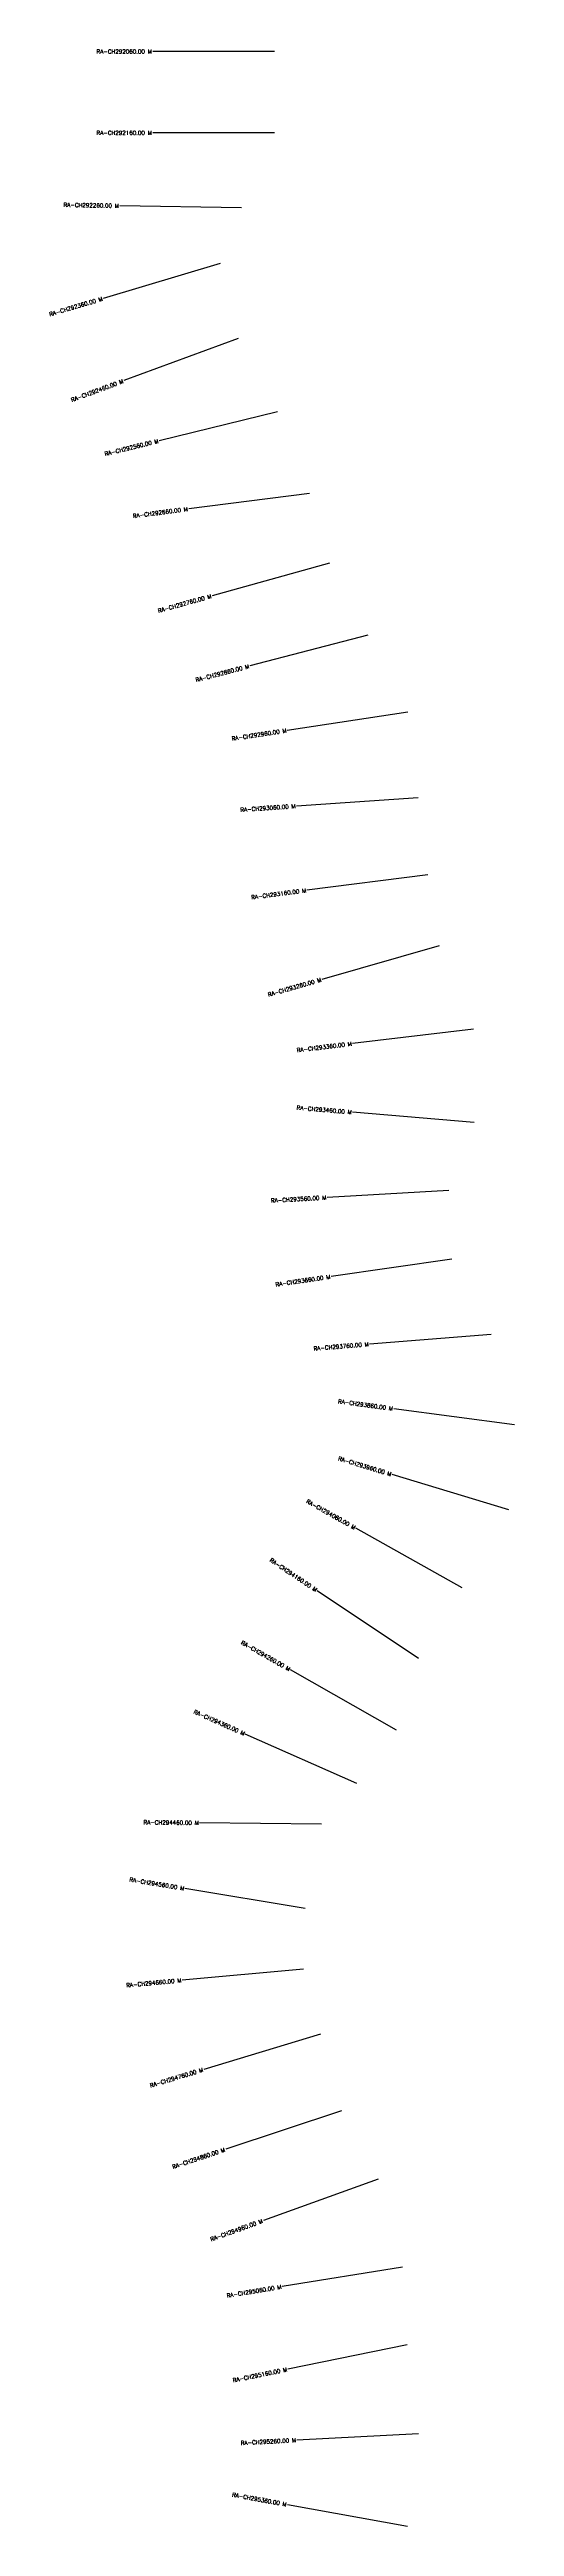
# Model space of a CAD drawing. Header units: metres. Extents: x 282038 to 285797, y 2017416 to 2020462.
# Drawn here: x 282038 to 282610, y 2017416 to 2020462 of the extents above; entities that cross this region are included whole.
import ezdxf
from ezdxf.enums import TextEntityAlignment as Align

# ---------------------------------------------------------------- set-up
doc = ezdxf.new("R2010")
doc.units = ezdxf.units.M
doc.header["$MEASUREMENT"] = 0
doc.layers.add('CS', color=134, linetype='Continuous')
doc.layers.add('CSMark', color=6, linetype='Continuous')
doc.styles.get("Standard").update_dxf_attribs({"font": 'simplex.shx'})

msp = doc.modelspace()

# ---------------------------------------------------------------- linework, layer by layer
at = {"layer": 'CS'}
for p, q in [((282314.5, 2020459.9), (282164.5, 2020459.9)), ((282314.5, 2020359.9), (282164.5, 2020359.9)), ((282274, 2020267.6), (282124, 2020270.2)), ((282247.4, 2020199.2), (282103.7, 2020156.2)), ((282269.8, 2020107.1), (282129.1, 2020055.1)), ((282318.3, 2020016.8), (282172.6, 2019981.2)), ((282357.6, 2019916.3), (282208.8, 2019897.3)), ((282382.2, 2019830.5), (282237.7, 2019790.4)), ((282429.3, 2019742), (282284.2, 2019704.2)), ((282478.6, 2019647.3), (282330.2, 2019624.9)), ((282491.1, 2019542), (282341.4, 2019531.8)), ((282503.2, 2019447.2), (282354.4, 2019428.2)), ((282517.1, 2019359.7), (282372.8, 2019318.6)), ((282559.5, 2019257.2), (282410.6, 2019239.6)), ((282560.1, 2019142.6), (282410.6, 2019155.1)), ((282528.9, 2019058.8), (282379.2, 2019050.4)), ((282532.6, 2018974.3), (282384.2, 2018953)), ((282581, 2018882), (282431.5, 2018870)), ((282609.8, 2018770.5), (282461.2, 2018790.5)), ((282602.8, 2018666.1), (282459.2, 2018709.5)), ((282545.3, 2018570), (282414.4, 2018643.4)), ((282491.6, 2018483.2), (282366.9, 2018566.5)), ((282464.6, 2018395.2), (282334.1, 2018469.2)), ((282415.7, 2018329.5), (282278.5, 2018390.2)), ((282372.3, 2018279.6), (282222.3, 2018281.1)), ((282352.2, 2018175.9), (282204.2, 2018200.2)), ((282350.3, 2018101.2), (282200.9, 2018087.5)), ((282370.9, 2018021.2), (282227.3, 2017977.8)), ((282396.7, 2017926.9), (282254.4, 2017879.5)), ((282441.9, 2017842.7), (282300.8, 2017791.9)), ((282471.9, 2017734.7), (282323.9, 2017710.6)), ((282477.8, 2017639), (282330.8, 2017609)), ((282491.8, 2017529.6), (282342, 2017521.8)), ((282478, 2017415.6), (282330.4, 2017442.4))]:
    msp.add_line(p, q, dxfattribs=at)

# ---------------------------------------------------------------- texts
at = {"layer": 'CSMark'}
for s, p in [('RA-CH292060.00 M', (282163.5, 2020459.9)), ('RA-CH292160.00 M', (282163.5, 2020359.9))]:
    msp.add_text(s, height=5, dxfattribs=at).set_placement(p, align=Align.MIDDLE_RIGHT)
for s, rotation, p in [('RA-CH292260.00 M', 359.0362, (282123, 2020270.2)), ('RA-CH292360.00 M', 16.6315, (282102.7, 2020156)), ('RA-CH292460.00 M', 20.2858, (282128.2, 2020054.7)), ('RA-CH292560.00 M', 13.7207, (282171.6, 2019981)), ('RA-CH292660.00 M', 7.2807, (282207.8, 2019897.2)), ('RA-CH292760.00 M', 15.5392, (282236.7, 2019790.1)), ('RA-CH292860.00 M', 14.5984, (282283.2, 2019703.9)), ('RA-CH292960.00 M', 8.5672, (282329.2, 2019624.8)), ('RA-CH293060.00 M', 3.8709, (282340.4, 2019531.8)), ('RA-CH293160.00 M', 7.27, (282353.4, 2019428.1)), ('RA-CH293260.00 M', 15.8871, (282371.9, 2019318.3)), ('RA-CH293360.00 M', 6.7543, (282409.6, 2019239.5)), ('RA-CH293460.00 M', 355.2175, (282409.6, 2019155.2)), ('RA-CH293560.00 M', 3.2316, (282378.2, 2019050.3)), ('RA-CH293660.00 M', 8.1638, (282383.2, 2018952.9)), ('RA-CH293760.00 M', 4.5717, (282430.5, 2018869.9)), ('RA-CH293860.00 M', 352.33, (282460.2, 2018790.6)), ('RA-CH293960.00 M', 343.2084, (282458.3, 2018709.8)), ('RA-CH294060.00 M', 330.7109, (282413.6, 2018643.8)), ('RA-CH294160.00 M', 326.2462, (282366.1, 2018567.1)), ('RA-CH294260.00 M', 330.4316, (282333.2, 2018469.7)), ('RA-CH294360.00 M', 336.1111, (282277.6, 2018390.6)), ('RA-CH294460.00 M', 359.4331, (282221.3, 2018281.1)), ('RA-CH294560.00 M', 350.6632, (282203.2, 2018200.4)), ('RA-CH294660.00 M', 5.2262, (282199.9, 2018087.4)), ('RA-CH294760.00 M', 16.8447, (282226.4, 2017977.5)), ('RA-CH294860.00 M', 18.4162, (282253.4, 2017879.2)), ('RA-CH294960.00 M', 19.7856, (282299.8, 2017791.6)), ('RA-CH295060.00 M', 9.2738, (282322.9, 2017710.4)), ('RA-CH295160.00 M', 11.516, (282329.9, 2017608.8)), ('RA-CH295260.00 M', 2.9853, (282341, 2017521.8)), ('RA-CH295360.00 M', 349.689, (282329.4, 2017442.6))]:
    msp.add_text(s, height=5, rotation=rotation, dxfattribs=at).set_placement(p, align=Align.MIDDLE_RIGHT)

doc.saveas('drawing.dxf')
